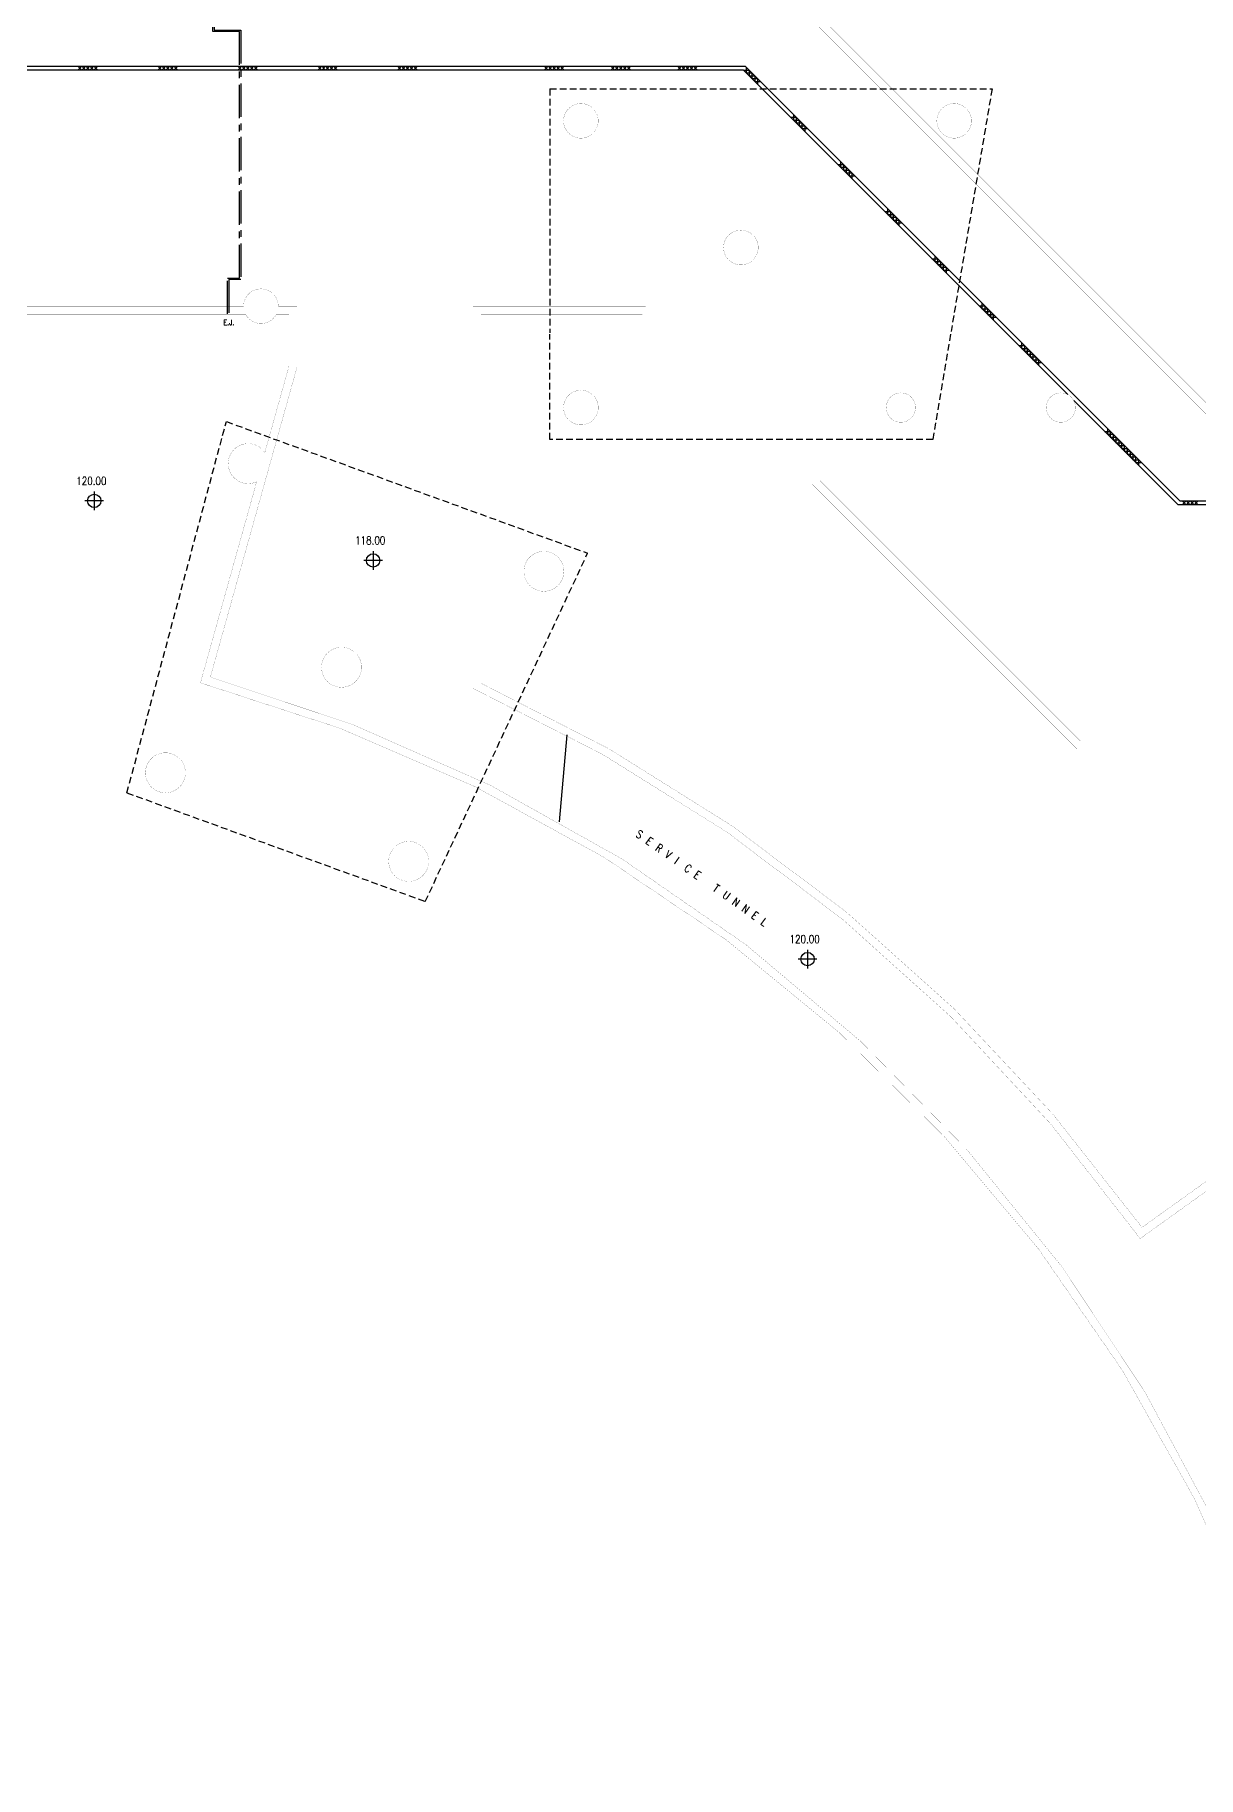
# Model space of a CAD drawing. Extents: x -163000 to 184253, y -124935 to 90032.
# Drawn here: x 9521 to 53150, y -72349 to -7026 of the extents above; entities that cross this region are included whole.
import ezdxf

# ---------------------------------------------------------------- set-up
doc = ezdxf.new("R2010")
doc.units = 0
doc.header["$LTSCALE"] = 1000
doc.header["$MEASUREMENT"] = 0
for name, pattern in [('s3118a$0$CENTER', [2, 1.25, -0.25, 0.25, -0.25]), ('s3118a$0$HIDDEN', [0.375, 0.25, -0.125]), ('s4118a$0$HIDDEN', [0.375, 0.25, -0.125])]:
    doc.linetypes.add(name, pattern=pattern)
doc.layers.get('0').update_dxf_attribs({"linetype": 'CONTINUOUS'})
for name, color, linetype in [('s3118a$0$20', 7, 'CONTINUOUS'), ('s3118a$0$22', 7, 'CONTINUOUS'), ('s3118a$0$6', 7, 'CONTINUOUS'), ('s3118a$0$7', 7, 'CONTINUOUS'), ('s3118a$0$9', 7, 'CONTINUOUS'), ('s4118a$0$20', 7, 'CONTINUOUS'), ('s4118a$0$21', 7, 'CONTINUOUS'), ('s4118a$0$22', 7, 'CONTINUOUS'), ('s4118a$0$25', 7, 'CONTINUOUS'), ('s4118a$0$35', 7, 'CONTINUOUS'), ('s4118a$0$6', 7, 'CONTINUOUS'), ('s4118a$0$7', 7, 'CONTINUOUS'), ('s4118a$0$9', 7, 'CONTINUOUS')]:
    doc.layers.add(name, color=color, linetype=linetype)
doc.styles.add('s3118a$0$STANDARD', font='romans.shx', dxfattribs={"width": 0.75})
doc.styles.add('s4118a$0$STANDARD', font='SIMPLEX')

# ---------------------------------------------------------------- blocks, each defined once
blk = doc.blocks.new('s4118a$0$HAT15')
at = {"layer": 's4118a$0$22', "color": 14, "linetype": 'Continuous'}
for p, q in [((0, 0), (0.15, 0.15)), ((0, 0.15), (0.15, 0))]:
    blk.add_line(p, q, dxfattribs=at)
blk = doc.blocks.new('s4118a')
at = {"layer": 's4118a$0$20', "color": 14, "linetype": 'Continuous'}
blk.add_line((45995, -18250), (48261, -20516), dxfattribs=at)
blk.add_lwpolyline([(46207, -18250), (52457, -24500), (63350, -24500), (63350, -24650), (52395, -24650), (48484, -20739)], dxfattribs=at)
at = {"layer": 's4118a$0$25', "color": 10, "linetype": 'Continuous'}
blk.add_line((29475, -33267), (29179, -36526), dxfattribs=at)
at = {"layer": 's4118a$0$35', "color": 15, "linetype": 'Continuous'}
for p, q in [((11750, -24150), (11750, -24850)), ((12100, -24500), (11400, -24500)), ((22558, -26732), (21858, -26732)), ((22208, -26382), (22208, -27082)), ((38852, -41680), (38152, -41680)), ((38852, -41680), (38152, -41680)), ((38502, -41330), (38502, -42030)), ((38502, -41330), (38502, -42030))]:
    blk.add_line(p, q, dxfattribs=at)
for centre in [(11750, -24500), (22208, -26732), (38502, -41680), (38502, -41680)]:
    blk.add_circle(centre, 250, dxfattribs=at)
at = {"layer": 's4118a$0$6', "color": 14, "linetype": 'Continuous', "const_width": 5}
for points in [[(30650, -21000, 1), (29350, -21000, 1)], [(42550, -21000, 1), (41450, -21000, 1)], [(48550, -21000, 1), (47450, -21000, 1)], [(29364, -27138, 1), (27864, -27138, 1)], [(21774, -30737, 1), (20274, -30737, 1)], [(15168, -34693, 1), (13668, -34693, 1)], [(24292, -38014, 1), (22792, -38014, 1)]]:
    blk.add_lwpolyline(points, format="xyb", close=True, dxfattribs=at)
blk.add_lwpolyline([(18147, -22685, 2.174938), (17840, -23782, 2.174938)], format="xyb", dxfattribs=at)
at = {"layer": 's4118a$0$7', "color": 10, "linetype": 's4118a$0$HIDDEN'}
for p, q in [((12974, -35444), (16703, -21526)), ((16703, -21526), (30254, -26458)), ((24165, -39518), (30254, -26458)), ((12974, -35444), (24165, -39518))]:
    blk.add_line(p, q, dxfattribs=at)
blk.add_lwpolyline([(43867, -18250), (43200, -22200), (28838, -22200), (28838, -18250)], dxfattribs=at)
at = {"layer": 's4118a$0$9', "color": 14, "linetype": 'Continuous', "const_width": 5}
for points in [[(19050, -18250), (19050, -19456), (18147, -22685)], [(19350, -18250), (19350, -19498)], [(25950, -31526), (25950, -18250)], [(26250, -31334), (26250, -18250)], [(33055, -18250), (48605, -33800)], [(33480, -18250), (48730, -33500)], [(50450, -18250), (53700, -21500)], [(50874, -18250), (53472, -20847)], [(16102, -31111), (19350, -19498)], [(15732, -31320), (17840, -23782)], [(55950, -33800), (48605, -33800)], [(48730, -33500), (56250, -33500)], [(51045, -51737), (55950, -48222)], [(50976, -52156), (54894, -49348)]]:
    blk.add_lwpolyline(points, dxfattribs=at)
for points in [[(57018, -104810, 0.417181), (15732, -31320, 0.417181)], [(55983, -68038, 0.241233), (16102, -31111, 0.241233)], [(51045, -51737, 0.129764), (26250, -31334, 0.129764)], [(50976, -52156, 0.131761), (25950, -31526, 0.131761)]]:
    blk.add_lwpolyline(points, format="xyb", dxfattribs=at)
at = {"xscale": 1000, "yscale": 1000, "zscale": 1000, "rotation": 315}
for p in [(46420, -18674), (46526, -18780), (46632, -18886), (46738, -18992), (46844, -19099), (46950, -19205), (47056, -19311), (49639, -21893), (49745, -22000), (49851, -22106), (49957, -22212), (50063, -22318), (50169, -22424), (50275, -22530), (50381, -22636), (50488, -22742), (50594, -22848), (50700, -22954), (50806, -23060)]:
    blk.add_blockref('s4118a$0$HAT15', p, dxfattribs=at)
at = {"xscale": 999.9979999999999, "yscale": 999.9979999999999, "zscale": 1000}
for p in [(52550, -24650), (52700, -24650), (52850, -24650), (53000, -24650)]:
    blk.add_blockref('s4118a$0$HAT15', p, dxfattribs=at)
at = {"layer": 's4118a$0$21', "color": 15, "linetype": 'Continuous', "style": 's4118a$0$STANDARD', "width": 0.8}
for s, rotation, p in [('S', 330.86338, (32036, -37082)), ('E', 324.86337, (32403, -37324)), ('R', 324.86337, (32763, -37578)), ('V', 324.86337, (33123, -37831)), ('I', 324.86337, (33482, -38084)), ('C', 324.86337, (33842, -38337)), ('E', 324.86337, (34202, -38591)), ('T', 324.86337, (34922, -39097)), ('U', 324.86337, (35282, -39350)), ('N', 324.86337, (35641, -39604)), ('N', 324.86337, (36001, -39857)), ('E', 324.86337, (36361, -40110)), ('L', 324.86337, (36721, -40363))]:
    blk.add_text(s, height=300, rotation=rotation, dxfattribs=at).set_placement(p)
at = {"layer": 's4118a$0$35', "color": 15, "linetype": 'Continuous', "style": 's4118a$0$STANDARD', "width": 0.8}
for s, p in [('120.00', (11075, -23900)), ('118.00', (21534, -26131)), ('120.00', (37827, -41080)), ('120.00', (37827, -41080))]:
    blk.add_text(s, height=300, dxfattribs=at).set_placement(p)
blk = doc.blocks.new('s3118a$0$CHAT15')
at = {"layer": 's3118a$0$22', "color": 1, "linetype": 'Continuous'}
for points in [[(0, 0), (0.15, 0.15), (0.3, 0), (0.45, 0.15), (0.6, 0), (0.75, 0.15)], [(0, 0.15), (0.15, 0), (0.3, 0.15), (0.45, 0), (0.6, 0.15), (0.75, 0)]]:
    blk.add_lwpolyline(points, dxfattribs=at)

msp = doc.modelspace()

# ---------------------------------------------------------------- linework, layer by layer
at = {"layer": 's3118a$0$20', "color": 14, "linetype": 'Continuous'}
for points in [[(8200, -8350), (8200, -8200), (36157, -8200), (46207, -18250)], [(45995, -18250), (36095, -8350), (8200, -8350)]]:
    msp.add_lwpolyline(points, dxfattribs=at)
at = {"layer": 's3118a$0$6', "color": 14, "linetype": 'Continuous', "const_width": 5}
for points in [[(30650, -10250, 1), (29350, -10250, 1)], [(44650, -10250, 1), (43350, -10250, 1)], [(36650, -15000, 1), (35350, -15000, 1)]]:
    msp.add_lwpolyline(points, format="xyb", close=True, dxfattribs=at)
for points in [[(18650, -17200, 1), (17350, -17200, 1)], [(17423, -17500, 0.606977), (18577, -17500, 0.606977)]]:
    msp.add_lwpolyline(points, format="xyb", dxfattribs=at)
at = {"layer": 's3118a$0$7', "color": 10, "linetype": 's3118a$0$HIDDEN'}
for p, q in [((28838, -9050), (45420, -9050)), ((28838, -9050), (28838, -18200)), ((45420, -9050), (43883, -18153))]:
    msp.add_line(p, q, dxfattribs=at)
at = {"layer": 's3118a$0$7', "color": 1, "linetype": 's3118a$0$CENTER'}
for points in [[(16750, -17500), (16750, -16150), (17200, -16150), (17200, -6900), (16200, -6900), (16200, -5075)], [(16250, -5075), (16250, -6850), (17250, -6850), (17250, -16200), (16800, -16200), (16800, -17500)]]:
    msp.add_lwpolyline(points, dxfattribs=at)
at = {"layer": 's3118a$0$9', "color": 14, "linetype": 'Continuous', "const_width": 5}
for points in [[(50450, -18250), (37400, -5200), (37400, 6300), (41000, 6300), (41000, 11150)], [(50874, -18250), (37530, -4906)], [(6750, -18250), (6750, -17200), (17350, -17200)], [(7050, -18250), (7050, -17500), (17424, -17500)], [(19050, -18250), (19050, -17500), (18577, -17500)], [(19350, -18250), (19350, -17200), (18650, -17200)], [(25950, -18250), (25950, -17200), (32430, -17200), (33480, -18250)], [(33055, -18250), (32305, -17500), (26250, -17500), (26250, -18250)]]:
    msp.add_lwpolyline(points, dxfattribs=at)

# ---------------------------------------------------------------- block references
at = {"xscale": 999.9979999999999, "yscale": 999.9979999999999, "zscale": 1000}
for p in [(11128, -8350), (14128, -8350), (17128, -8350), (20128, -8350), (23128, -8350), (28628, -8350), (31128, -8350), (33628, -8350)]:
    msp.add_blockref('s3118a$0$CHAT15', p, dxfattribs=at)
at = {"xscale": 999.9999999999999, "yscale": 999.9999999999999, "zscale": 999.9999999999999, "rotation": 315}
for p in [(36095, -8350), (37863, -10118), (39631, -11886), (41399, -13653), (43166, -15421), (44934, -17189)]:
    msp.add_blockref('s3118a$0$CHAT15', p, dxfattribs=at)
msp.add_blockref('s4118a', (0, 0))

# ---------------------------------------------------------------- texts
at = {"layer": 's3118a$0$7', "color": 1, "linetype": 's3118a$0$CENTER', "style": 's3118a$0$STANDARD', "width": 0.84}
msp.add_text('E.J.', height=200, dxfattribs=at).set_placement((16590, -17905))

doc.saveas('drawing.dxf')
